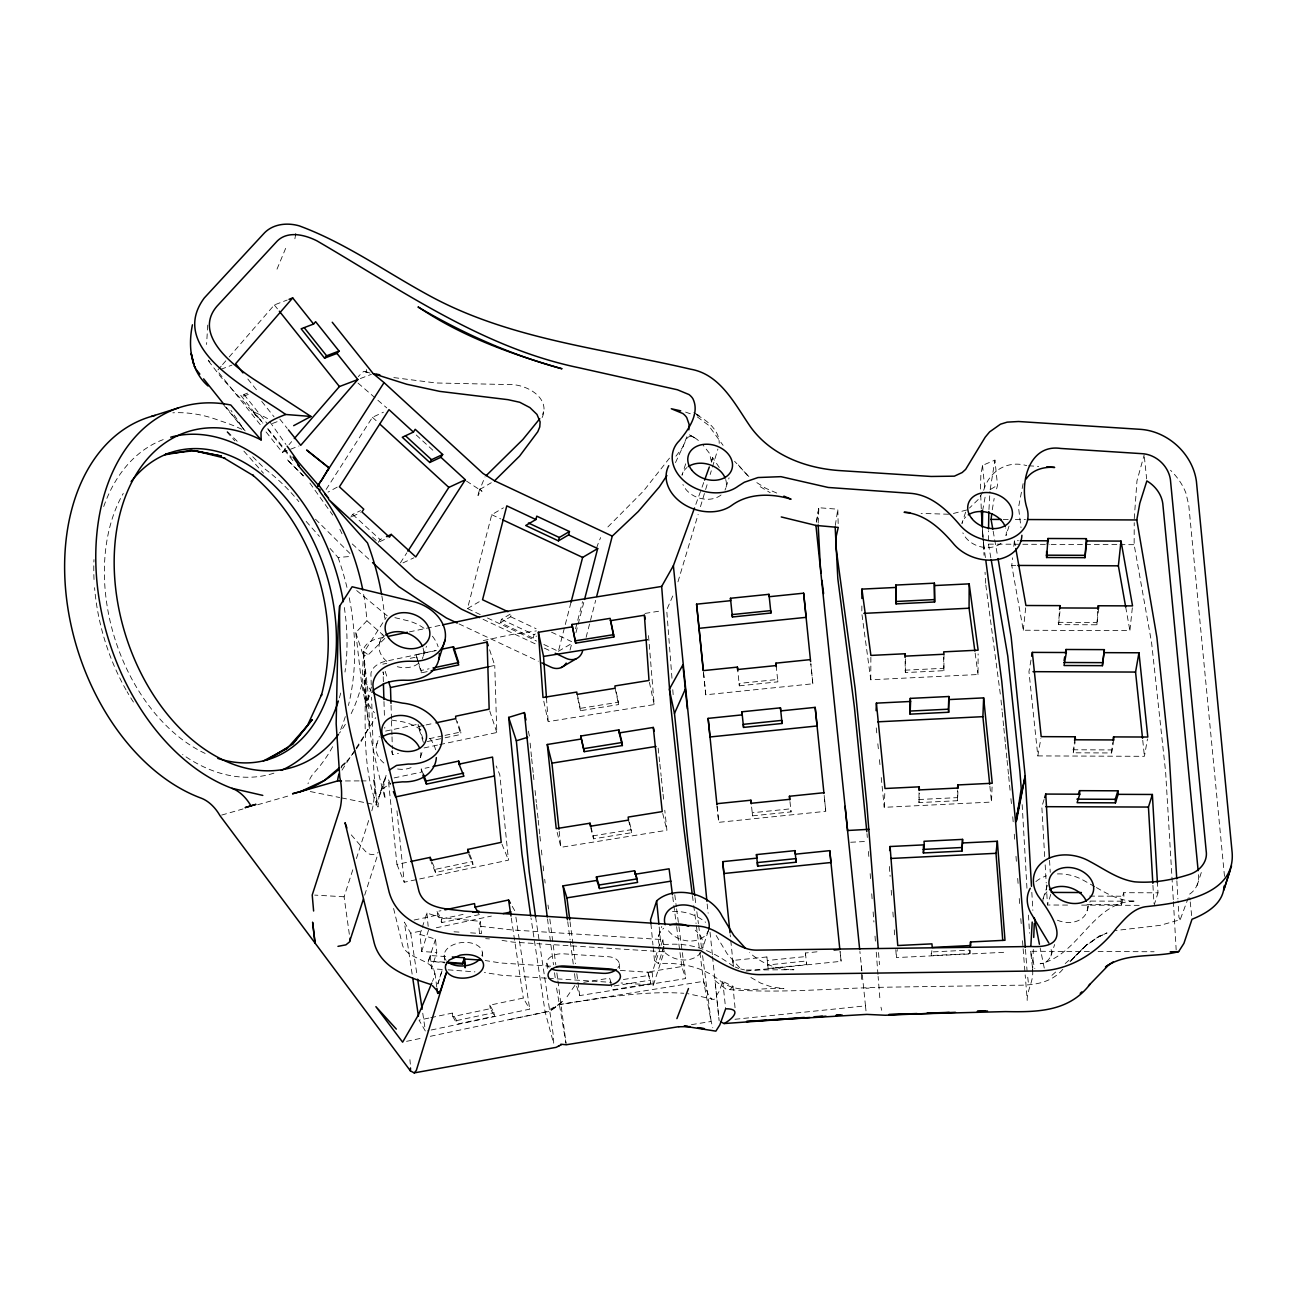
<?xml version="1.0" encoding="UTF-8"?>
<svg xmlns="http://www.w3.org/2000/svg" width="1297" height="1297" viewBox="0 0 1297 1297"><rect width="100%" height="100%" fill="white"/><g stroke="black" fill="none" stroke-linecap="round" stroke-linejoin="round"><path stroke-width="0.75" stroke-dasharray="5 3.75" d="M356.399 748.904A201.311 138.195 72.5 0 0 369.645 725.007L367.975 692.095L363.338 650.981A15.483 9.192 -17.9 0 1 378.108 638.513L383.961 637.265M861.857 605.975L861.824 613.465L870.773 679.774L978.035 674.521L978.116 653.915M870.773 679.774L870.871 657.303M943.989 654.239L943.908 670.679L905.338 672.576L905.063 657.401M905.338 672.576L905.387 657.968M943.908 670.679L943.632 657.336M1173.299 899.583L1165.614 771.845L1151.574 642.599L1134.145 544.691L1134.226 522.691M1198.525 874.664C1199.466 882.333 1195.964 890.034 1189.446 894.233L1190.046 900.005M990.859 557.84L988.427 544.14L988.525 530.797M818.196 523.064L818.861 507.727L837.813 509.218L838.251 527.425M980.516 489.05L980.856 474.945L982.542 465.38L994.929 460.111L997.523 485.224L996.08 490.882M719.284 467.504L712.62 457.565L711.55 462.251L709.491 453.334L703.169 445.228M1032.623 971.194L1033.304 949.404M371.509 686.924L367.229 700.218L366.986 706.638L363.792 652.391L386.198 617.502M992.075 787.02L991.492 802.065L884.23 807.318L884.911 790.392M957.916 791.64L957.559 800.703L918.989 802.6L919.038 790.473M918.989 802.6L919.346 793.537M957.559 800.703L957.543 790.392M363.792 652.391C362.106 672.705 359.707 696.084 374.411 712.702M1134.243 518.703L1136.966 480.895L1144.165 454.923M988.963 509.543L989.951 491.498M835.3 525.463L837.813 509.218M982.607 510.726L985.428 495.373M1132.33 607.807L1129.898 630.634L1023.284 630.229L1011.757 565.427L1012.568 557.807M1013.784 546.41L1014.4 540.703L1018.404 540.703M1023.284 630.229L1025.732 607.401M1098.689 608.098L1096.905 624.797L1058.547 624.651L1059.519 609.331M1058.547 624.651L1059.941 611.665M1096.905 624.797L1097.684 611.341M1003.667 952.322L896.405 957.575L897.297 949.55M970.269 950.409L969.897 953.652L931.327 955.549L931.862 950.669M990.178 489.618L994.929 460.111M371.801 810.803A23.233 5.334 -88.4 0 0 373.617 778.216L377.978 807.058L378.935 796.893L386.214 774.714L383.717 785.998L385.144 799.017C374.087 758.129 365.3 716.43 364.035 673.954L365.089 680.325A27.577 21.092 17.9 0 0 371.137 690.426M992.254 509.834L994.167 498.405M383.361 681.752L383.069 671.846L383.588 674.586L383.912 672.284M1096.435 887.57C1108.384 894.573 1121.451 901.642 1135.718 901.091C1092.593 900.929 1079.526 955.078 1040.145 963.768C1048.722 963.233 1054.266 954.073 1049.954 946.47M818.683 508.537L815.7 526.501M542.114 417.585C551.306 397.401 525.512 383.572 508.424 384.56L435.873 382.972L393.072 377.492M816.526 521.897L818.861 507.727M207.731 325.077L206.58 344.483M1030.985 660.092L1028.943 671.651L1037.811 755.908L1144.424 756.313L1147.472 738.966M1037.811 755.908L1040.859 738.577M1113.864 739.938L1111.578 752.957L1073.235 752.811L1074.548 740.49M1073.235 752.811L1075.197 741.657M1111.578 752.957L1112.567 742.484M393.607 908.467L402.086 943.389C405.053 962.212 444.028 958.094 432.436 981.375M295.765 233.865L294.873 238.843L295.797 233.784M711.55 462.251L712.62 457.565L711.615 461.635M478.253 494.805L479.517 489.634L477.993 495.519L479.55 493.006L477.993 495.519M480.214 614.567L467.487 608.585L491.741 514.698L503.447 507.824M500.496 622.722L501.372 619.334L511.521 613.384L510.661 616.756L500.496 622.722L533.18 638.092L536.569 636.097M533.18 638.092L534.056 634.703L537.444 632.725M543.832 644.479L558.375 651.305L571.004 602.408M570.048 650.089L572.058 642.339M575.56 628.769L582.564 601.63M575.949 632.693L584.039 601.403M586.114 637.33L595.663 600.349M677.958 581.834L698.143 514.423M700.461 506.673L705.065 491.368M705.633 489.504L707.335 483.894M710.172 474.524L711.291 470.779M712.426 467.033L717.906 449.054M437.948 983.904L442.326 969.751L437.786 983.807M1044.085 799.471L1041.831 806.669L1044.701 856.831M1067.577 905.079L1047.457 904.998L1050.829 894.217M1086.967 904.593L1121.289 904.722L1121.078 901.188L1123.737 892.693L1157.994 892.822L1157.427 882.787M1121.289 904.722L1123.932 896.227L1123.737 892.693M1154.071 905.403L1157.994 892.822M379.373 643.652L382.437 634.152M376.438 745.256L379.308 736.356M349.331 934.294L344.094 896.778L353.335 868.131M356.399 858.565L368.721 820.353M423.406 655.731L426.47 646.23M364.668 895.173L377.605 855.031M420.455 757.335L422.757 750.217M420.001 934.391L435.516 939.19L436.781 952.468L421.655 951.495L420.001 934.391L421.72 929.057M422.303 927.274L426.891 913.039L440.737 917.514L480.344 921.356L481.511 933.548L467.779 932.656M421.655 951.495L428.545 930.144M435.516 939.19L427.767 963.201L430.264 955.549L448.292 956.716M442.293 969.459L431.544 968.762L436.781 952.468M479.485 933.062L478.804 926.09L480.344 921.356M685.691 463.807L682.011 475.205A22.843 17.477 17.9 0 1 687.021 467.504M726.044 487.283L729.092 477.799M658.73 935.931L661.778 926.431M750.882 977.484L760.691 983.11L771.65 986.952L783.939 988.654C763.722 986.871 740.636 994.556 722.348 982.607C704.498 966.962 681.525 962.277 658.373 963.558A38.715 29.62 17.9 0 1 654.45 960.445L657.514 950.944M658.114 949.047L660.562 941.46L659.087 925.993M660.497 947.134L652.18 972.507L653.38 985.055L621.101 982.98M661.097 945.27L662.913 939.628L511.569 929.9L478.804 926.09M663.918 946.356L658.373 963.558L658.763 962.374M653.38 985.055L664.096 951.82L663.594 946.599M708.259 930.922L702.747 948.01A22.843 17.477 17.9 0 0 695.289 930.257M735.042 1007.737L732.967 986.271L722.737 981.424L719.203 991.265L714.096 999.484L687.702 993.632M965.617 512.137L961.952 523.518A22.843 17.477 17.9 0 1 965.746 516.903M1009.034 526.112L1005.969 535.612A22.843 17.477 17.9 0 0 1005.645 527.847M1023.106 483.619L1018.518 507.354L1021.015 527.701M1043.177 898.432L1047.457 885.138M1050.959 955.938L1054.623 944.54M1087.194 910.526L1090.258 901.026M1188.295 897.8L1180.189 919.703L1160.134 925.361L1115.371 930.549M1197.05 885.592L1201.962 870.482M384.431 780.064L378.935 796.893L382.891 788.625L390.948 783.177M712.475 458.003L711.583 460.613M702.034 487.234L704.611 480.085M542.551 414.505L543.589 411.652M695.824 504.387L701.385 489.034M732.967 986.271L730.114 989.579L726.32 989.368L714.987 980.613L719.154 1020.901M466.45 481.057L482.046 491.287L479.809 489.455L484.997 476.923M686.826 436.749L682.984 446.898L674.537 458.019M1027.175 1000.441C1026.802 989.968 1034.341 980.337 1032.461 969.378M367.229 700.218L371.801 691.804M277.007 269.144L285.729 248.165M672.77 595.988L666.69 609.947L672.089 679.758M675.494 462.591L686.583 438.775C690.182 433.003 697.802 439.586 700.607 442.699M574.863 985.428L565.087 999.565M982.704 492.033L978.765 498.988L969.459 508.051M983.677 490.298C989.157 471.168 1007.461 459.9 1026.721 465.655M326.131 489.455L372.45 417.294L383.474 412.187M350.839 517.13L352.622 514.358L360.582 510.661M378.302 542.357L380.086 539.568L384.869 537.363M400.351 562.93L406.82 552.862M342.003 770.126L355.054 749.812M356.14 748.126L375.725 717.646M669.495 458.133L643.604 490.898L606.607 528.236M221.22 366.143L217.248 370.731L261.054 425.659M222.549 364.603L227.867 358.491M229.196 356.951L274.332 304.941L287.204 300.029M247.532 393.121L243.982 394.466L241.923 396.833L249.024 394.126M266.063 431.933L282.341 452.345L287.658 446.233M288.988 444.693L291.63 441.628M369.645 725.007L361.733 684.281L355.783 632.628L366.889 620.744A175.76 120.653 72.5 0 0 363.16 591.886M1070.009 961.742L1075.294 956.148L1069.766 961.952M1070.852 960.964L1086.578 944.735L1074.046 957.267L1086.027 945.708L1099.418 935.964L1085.654 945.659L1099.256 936.483L1106.925 932.981L1099.24 936.466L1106.925 933.046M367.051 803.054L376.827 805.032C358.507 757.74 368.672 705.244 363.419 655.877L368.235 654.855L385.793 637.459L366.889 620.744M1051.916 975.344L1056.358 971.404M1065.226 963.558L1071.144 958.321M345.067 762.976L340.625 766.722L345.229 762.928A38.715 26.572 72.5 0 0 341.533 767.921M1062.859 969.216C1051.008 983.515 1032.493 985.444 1015.324 985.234L888.364 987.163C834.474 988.022 780.016 993.891 726.32 989.368M990.697 489.293L997.523 485.224M337.204 487.137L327.995 492.13M479.809 489.455L491.287 482.727M467.487 608.585L479.209 601.727M558.375 651.305L571.75 643.458M352.427 516.401L360.388 512.704M379.891 541.611L387.868 537.915M402.945 562.898L413.954 557.791M220.928 369.321L231.952 365.122M360.339 378.546L371.38 374.347M272.435 423.487L277.753 421.46M282.341 452.345L298.894 446.038M966.719 509.98L952.452 513.742M1180.189 919.703L1178.924 917.336L1178.016 900.896M221.641 815.083L243.025 808.939M257.649 804.756L291.16 795.142M409.366 631.898L440.623 625.267M427.167 671.619L421.249 672.884L415.997 654.693L435.727 650.51M436.359 650.51L385.566 661.275A15.483 9.614 -18.4 0 0 370.926 674.132L371.25 685.221M483.246 640.588L512.558 634.379L536.391 630.893M382.826 664.145L386.733 663.318M410.209 658.341L416.061 657.109M421.249 672.884L421.168 670.468L429.064 668.798M488.839 666.69L494.741 665.426L489.439 649.246M416.191 724.601L384.901 731.232L384.771 727.26M423.389 742.37L418.218 726.596L424.135 725.347M426.113 724.926L434.009 723.256M429.242 738.706L443.055 735.772M445.033 735.367L460.824 732.011L457.371 721.505M427.345 741.544L443.136 738.188M445.098 737.782L460.889 734.426L460.824 732.011M391.386 750.995L392.569 754.595L398.471 753.346M424.038 747.931L437.802 745.013M439.78 744.591L496.816 732.513L494.741 665.426M394.142 777.908L421.525 772.104L421.217 769.04L429.112 767.37M390.462 784.49L388.273 779.157L396.947 864.434L408.685 861.954M432.306 862.537L435.111 869.395L472.611 861.451L472.919 864.532L435.419 872.476L431.22 862.181M396.947 864.434L404.226 882.219L508.489 860.138L499.815 774.86L496.167 765.96M479.387 914.596L441.888 922.54L437.559 915.05L437.024 911.532L440.98 910.689M414.1 920.027L437.559 915.05M437.024 911.532L441.369 919.006L463.078 914.401M412.138 974.112L404.324 922.102L410.727 933.175L422.53 930.679M436.311 927.76L491.385 916.087M428.821 1018.064L419.044 1020.139L425.465 1031.228M430.782 1017.659L452.28 1013.103L456.625 1020.577L457.144 1024.111L494.643 1016.167L494.125 1012.633L489.796 1005.159L523.307 998.058L529.711 1009.147L427.426 1030.807M452.28 1013.103L452.815 1016.621L490.315 1008.677L494.643 1016.167M456.625 1020.577L494.125 1012.633M406.577 1041.345L422.417 1037.989M430.328 1036.303L545.129 1012L558.699 1004.64L703.606 981.326L707.903 993.68L711.94 999.647M509.51 1019.539L549.928 1011.303L558.699 1004.64C599.976 998.528 641.837 990.503 683.762 993.275M644.982 613.432L660.773 610.903M618.426 702.228L618.588 704.579L580.456 710.707L580.278 708.357L618.426 702.228L616.091 691.366M543.783 701.207L548.161 721.635L654.174 704.595L648.37 633.795M590.946 826.805L593.183 835.819L631.331 829.691L631.655 832.706L593.507 838.835L590.816 828.037M557.159 832.382L560.904 847.314L666.917 830.275L664.777 810.236M583.763 982.299L609.606 978.149L612.233 986.255M612.687 989.773L650.818 983.645L647.754 972.004L681.833 966.541L685.691 978.554L579.678 995.593L576.354 985.298M623.419 979.511L648.208 975.522M614.13 985.947L650.364 980.127L650.818 983.645M691.431 1024.646L711.145 1021.469L712.783 1027.775M739.339 685.821L777.86 681.849L777.616 679.466L739.112 683.422L739.339 685.821L737.782 670.744M703.477 672.64L705.779 694.787L812.846 683.778L810.82 663.642L812.846 683.778M752.552 815.845L791.057 811.89L790.748 808.809L752.228 812.765L752.552 815.845L751.287 803.8M716.965 805.583L718.733 822.33L825.784 811.322L824.179 795.434M768.132 968.519L767.759 964.968L806.28 961.012L806.637 964.563L768.132 968.519L766.916 956.959L732.773 960.461L733.405 966.395L730.195 934.78M766.916 956.959L767.273 960.51L805.794 956.554L805.421 953.003L818.812 951.625M745.937 971.096L841.104 961.32L840.083 951.447L841.104 961.32M734.977 1019.28L865.488 1005.872L859.895 951.463M330.087 548.436L338.063 557.451L350.952 556.429M850.686 842.256L867.661 841.364M866.072 988.282L869.071 988.119M905.014 670.192L943.584 668.295M918.681 799.536L957.251 797.639M948.545 514.244L921.097 513.385M345.407 780.94L359.123 780.907M361.085 780.907L368.915 780.891M1003.213 519.448L1009.277 519.481M1015.356 519.497L1025.473 519.546M988.427 544.14L1020.804 544.254M1022.83 544.27L1049.143 544.367M1051.17 544.367L1083.546 544.497M1085.573 544.497L1117.965 544.627M1119.976 544.627L1134.145 544.691M1011.757 565.427L1015.778 565.443M1058.141 622.317L1096.484 622.463M1072.911 749.779L1111.253 749.925M1089.626 896.097L1123.932 896.227M1090.809 901.075L1121.078 901.188M1081.666 905.128L1139.998 905.355M1032.461 967.432L1030.564 951.268L1090.177 951.495M1098.121 951.528L1154.087 951.739M344.094 896.778L314.668 895.092M1028.716 465.785L1038.686 466.417M454.047 931.781L459.932 932.154M485.662 938.655L489.439 938.898M664.096 951.82L512.737 942.092L500.999 940.212M620.355 970.432L652.18 972.507M550.658 966.2L500.853 963.006L485.175 960.526M444.612 962.131L430.685 961.239L445.195 962.909M448.113 969.832L474.945 971.875M546.426 978.165L502.036 975.312L484.413 972.491M548.453 978.295L611 982.332M746.423 970.026L793.959 969.718C777.454 970.188 761.696 963.412 749.439 952.614M391.629 720.078L396.671 720.889A38.715 29.62 17.9 0 1 423.568 731.816M209.887 361.782L208.233 360.193M310.307 791.559L339.668 797.509M341.614 797.898L365.089 802.665M394.855 617.648L408.117 620.809A38.715 29.62 17.9 0 1 425.74 629.58M367.537 372.271L363.744 371.364A15.483 3.761 -38.6 0 0 358.28 376.665M740.717 968.972L744.51 969.897M696.813 415.04C707.092 420.341 719.576 430.523 719.203 443.347M370.034 373.017L363.744 371.364L366.565 372.126L366.565 369.564M685.594 412.106L694.284 415.153M735.188 967.027L738.82 968.519M776.708 493.038L765.943 488.385L754.659 481.268M491.741 514.698L500.837 518.962M551.517 632.174L571.604 641.626M510.661 616.756L536.083 628.705M501.372 619.334L534.056 634.703M487.494 617.988L536.569 641.058M483.068 619.317L537.185 644.755M544.4 648.143L551.614 651.532M458.992 623.906L538.352 661.227M733.372 966.281C711.518 950.328 691.95 942.238 664.502 944.573A38.715 29.62 17.9 0 1 660.562 941.46M1094.668 886.581L1084.081 880.647A38.715 29.62 17.9 0 0 1055.466 874.048M693.765 437.284L688.172 434.138L695.046 438.046M697.3 416.888L708.308 425.059L723.094 445.341M760.188 486.683L770.207 492.714M696.635 414.229L699.407 415.915M693.879 412.543L700.672 416.694M363.338 651.224L368.235 654.855M358.004 383.069L386.733 407.89M748.872 476.534L734.588 461.31M356.691 590.557L387.268 615.848M416.256 434.998L433.976 451.259M372.45 417.294L378.335 422.692M352.622 514.358L380.086 539.568M372.531 537.039L376.86 541.027M352.249 543.946L369.661 559.931M227.429 431.593L237.27 441.369M252.72 456.739L265.35 469.319A176.878 136.542 69.1 0 1 298.861 501.663M315.495 519.205L349.914 553.43M303.449 475.837L286.718 459.138L303.255 475.934M208.46 360.89L221.122 377.33L261.767 421.671M739.598 967.708L727.179 953.798L715.863 934.975M267.539 418.558A201.311 138.195 72.5 0 0 253.061 411.733L261.848 421.622M226.943 431.966L234.757 440.818M243.901 451.129L263.469 473.227M306.157 521.41L319.451 536.423M738.317 464.926L748.434 476.664M267.766 428.529L291.468 457.387M223.911 405.231L243.901 429.404L230.915 410.274M351.276 834.879L365.576 851.513A7.75 5.918 17.9 0 0 378.092 852.453M274.332 304.941L278.077 309.643M247.84 379.016L256.401 389.732M279.812 419.093L287.204 428.35M261.735 401.373L274.056 416.823M243.982 394.466L267.393 423.827M240.723 395.293L262.886 423.114M267.96 429.437L293.997 462.089M226.278 407.258L245.149 430.928M253.061 411.733L256.741 416.434M309.902 483.116L332.697 515.071M269.841 421.801L285.972 444.514M512.234 906.344L514.99 911.094M452.815 1016.621L457.144 1024.111M339.863 529.273L342.44 534.688M501.939 844.12L508.489 860.138M469.806 854.593L472.611 861.451M468.72 854.237L472.919 864.532M421.217 769.04L423.308 774.196M489.747 710.934L496.816 732.513M455.717 718.651L460.889 734.426M415.997 654.693L417.148 658.195M417.715 659.946L421.168 670.468M418.72 725.931L423.308 739.955M385.177 671.343L387.544 678.526M355.783 632.628L363.419 655.877M647.754 972.004L650.364 980.127M611.633 986.531L609.606 978.149M662.718 813.462L666.917 830.275M629.531 822.476L631.331 829.691M628.494 820.109L631.655 832.706M1030.564 951.268L1034.844 968.567M880.971 1007.185L881.717 1010.298M1044.263 968.048L1040.178 948.075M649.408 682.303L654.174 704.595M615.102 688.285L618.588 704.579M577.181 693.879L580.278 708.357M577.732 698.029L580.456 710.707M528.365 731.168L529.549 736.728M566.238 1044.766L556.348 986.693M1125.699 607.061L1129.898 630.634M1014.4 540.703L1015.454 546.588M993.162 531.154L997.685 556.608M1028.31 982.218L1027.386 974.177M535.612 916.995L552.392 1028.764A31.031 4.329 78 0 1 553.657 1043.469L545.129 1012L531.008 917.984M515.898 917.092L519.205 939.109M519.497 941.103L529.711 1009.147M511.277 918.017L523.307 998.058M489.796 1005.159L490.315 1008.677M441.369 919.006L441.888 922.54M410.727 933.175L417.05 975.198M422.757 1013.216L425.157 1029.218M985.396 557.564L983.58 543.573M975.133 653.072L978.035 674.521M695.014 897.702L695.792 903.685M696.829 911.678L698.402 923.659M698.661 925.653L701.515 947.604M702.569 955.597L711.145 1021.469L703.606 981.326L699.456 949.436M692.436 895.611L693.473 903.587M693.733 905.565L696.067 923.513M696.327 925.507L699.196 947.442M674.78 894.784L676.337 906.749M676.596 908.743L678.671 924.696M678.931 926.69L682.06 950.62M682.319 952.614L685.691 978.554M672.721 896.73L676.369 924.648M676.629 926.642L679.741 950.571M680.001 952.565L681.833 966.541M570.048 921.81L572.917 943.746M573.177 945.74L575.511 963.687M576.808 973.658L579.678 995.593M567.746 921.745L570.08 939.709M570.34 941.703L573.469 965.633M574.506 973.609L575.544 981.586M548.015 905.03L548.534 909.019M549.831 919.006L555.813 964.919M556.867 972.896L557.645 978.895M557.905 980.889L565.978 1042.772M547.512 918.908L553.495 964.757M554.532 972.734L555.311 978.716M434.998 973.22L436.927 988.363M985.817 585.06L1000.392 694.673M543.103 865.877L543.783 871.616M544.691 879.253L545.145 883.062M722.737 981.424L725.672 1008.807M805.421 953.003L806.637 964.563M658.163 748.126L659.654 762.15M659.881 764.144L661.162 776.173M661.373 778.184L662.864 792.208M663.075 794.202L663.934 802.227M593.183 835.819L593.507 838.835M559.185 831.296L560.904 847.314M531.478 756.8L530.1 742.776M531.689 758.777L533.164 772.672M533.375 774.649L534.218 782.577M535.061 790.522L536.326 802.421M536.536 804.399L538.028 818.277M538.239 820.271L539.714 834.149M539.925 836.127L540.557 842.077M541.4 850.021L542.243 857.949M1142.738 740.263L1144.424 756.313M824.227 796.439L825.784 811.322M776.157 665.556L777.86 681.849M789.986 801.643L791.057 811.89M1144.376 456.933L1146.645 478.917M1190.241 901.918L1192.024 919.233M1026.9 995.723L1025.165 974.89M865.488 1005.872L866.039 1011.271M703.541 672.64L705.779 694.787M717.111 806.442L718.733 822.33M707.157 904.009L708.146 913.234M710.043 932.235L712.426 955.111M712.507 956.424L718.943 1018.907M435.111 869.395L435.419 872.476M396.963 810.836L404.226 882.219M376.827 805.032L373.812 770.953L371.607 697.186M1001.008 700.056L1002.014 710.108M1002.224 712.118L1003.635 726.207M1003.846 728.217L1005.256 742.306M1005.451 744.316L1006.877 758.405M1007.072 760.415L1008.499 774.504M1008.693 776.514L1010.104 790.603M1010.914 798.644L1011.725 806.702M989.887 786.177L991.492 802.065M876.253 727.893L877.048 735.837M877.842 743.781L878.653 751.725M879.447 759.653L880.241 767.597M881.247 777.535L884.23 807.318M546.88 963.444L547.415 968.875M1224.498 876.334L1188.765 505.149L1185.912 493.071A70.476 53.907 17.9 0 0 1170.51 470.244M982.542 465.38L984.861 489.374M662.913 939.628L663.416 944.848M650.916 923.723L652.958 944.978M653.153 946.907L654.45 960.445M482.371 952.582L482.743 956.473M426.891 913.039L428.172 926.334M430.264 955.549L431.544 968.762M409.917 1059.665L410.338 1064.172M444.174 955.111L444.676 960.542M983.515 543.751L983.985 549.085L983.158 539.163M619.253 963.703L619.755 969.329M1012.73 816.753L1013.249 822.557M866.98 833.614L867.32 837.489M982.38 528.284L983.256 540.881L982.478 530.83L982.98 537.185M879.804 997.733L878.118 976.43M1025.457 949.404L1027.046 970.642M1014.27 834.182L1014.903 842.223M1015.989 856.296L1016.443 862.327M1017.691 878.409L1018.161 884.441M1019.247 898.513L1019.718 904.544M1020.804 918.6L1021.42 926.642M1022.522 940.714L1022.976 946.745M1023.138 948.756L1025.003 972.88M982.656 533.213L982.915 536.699M969.897 953.652L969.621 950.101L931.051 951.982L931.327 955.549M889.369 866.493L890.131 876.383M891.201 890.245L891.655 896.195M892.887 912.034L893.341 917.968M894.265 929.852L894.881 937.78M895.789 949.663L896.405 957.575M878.539 952.549L879.479 964.66M868.439 851.448L868.909 857.495M870.157 873.627L870.627 879.674M871.73 893.779L872.184 899.826M873.124 911.921L873.902 922.005M875.005 936.11L875.459 942.157M876.253 952.241L877.956 974.42M983.385 542.859L983.969 550.56L983.402 542.827M672.786 689.664L673.354 697.591M546.475 697.916L548.161 721.635M983.337 543.816L984.05 555.294M985.704 583.293L985.039 572.22M1176.865 880.841L1177.903 898.886M1173.412 901.593L1176.168 949.809M1152.936 885.332L1153.957 903.393M1049.549 860.3L1050.246 872.346M1045.171 864.856L1046.209 882.933M1046.322 884.927L1047.457 904.998M1031.828 892.32L1032.866 910.381M1022.166 804.626L1026.997 888.996M1028.489 915.115L1029.526 933.192M981.278 508.878L980.629 492.568M418.137 724.18L418.218 726.596M391.046 705.276L391.467 719.089M391.532 721.051L391.953 734.864M392.018 736.842L392.375 748.677M392.44 750.655L392.569 754.595M383.977 701.531L384.463 717.371M861.321 965.568L861.565 981.732M381.853 595.89A201.311 138.195 72.5 0 1 384.901 619.739M355.248 750.574A201.311 138.195 72.5 0 1 340.933 767.321M361.733 684.281A175.76 120.653 72.5 0 1 350.158 715.685M345.342 724.342A175.76 120.653 72.5 0 1 339.701 732.789M429.972 738.447A38.715 29.62 17.9 0 1 435.597 749.812M411.1 767.597A22.843 17.477 17.9 0 1 396.266 768.764M383.88 763.009A22.843 17.477 17.9 0 1 378.238 741.057M420.763 752.73A22.843 17.477 17.9 0 1 419.401 760.204M549.101 967.384A13.554 8.285 -5.5 0 1 549.15 958.143A13.554 8.285 -5.5 0 1 563.044 953.798L608.439 956.732A13.554 8.285 -5.5 0 1 617.858 968M446.119 960.38A19.163 11.722 -5.5 0 1 462.299 942.497A19.163 11.722 -5.5 0 1 481.187 957.186M432.387 636.162A38.715 29.62 17.9 0 1 438.143 646.765M418.396 663.432A22.843 17.477 17.9 0 1 397.287 666.69M386.83 661.389A22.843 17.477 17.9 0 1 384.382 635.952M423.065 647.981A22.843 17.477 17.9 0 1 422.352 658.6M1087.502 905.906A22.843 17.477 17.9 0 1 1055.531 919.346M1042.869 903.036A22.843 17.477 17.9 0 1 1046.971 891.817M1035.865 881.603A38.715 29.62 17.9 0 1 1046.355 875.864M1000.976 543.297A22.843 17.477 17.9 0 1 962.844 532.84M721.035 494.984A22.843 17.477 17.9 0 1 682.919 484.511M725.704 479.533A22.843 17.477 17.9 0 1 724.991 490.153M672.495 911.434A38.715 29.62 17.9 0 1 705.633 922.297M700.931 952.209A22.843 17.477 17.9 0 1 662.264 949.712M659.622 945.237A22.843 17.477 17.9 0 1 663.724 928.23M708.875 929.025A22.843 17.477 17.9 0 1 689.55 941.022A22.843 17.477 17.9 0 1 666.463 927.777M596.588 548.047A38.797 13.959 -64.8 0 1 600.657 537.574M241.842 429.307A204.407 157.796 69.1 0 0 220.02 420.795A201.311 138.195 72.5 0 0 172.858 412.819M383.393 672.624A185.503 25.924 78 0 1 383.588 674.586M273.894 773.158A175.76 120.653 72.5 0 1 182.601 754.546M133.413 702.05A175.76 120.653 72.5 0 1 127.074 691.69M126.068 689.939A175.76 120.653 72.5 0 1 94.568 587.687M94.032 579.532A175.76 120.653 72.5 0 1 93.968 559.607M103.728 506.56A175.76 120.653 72.5 0 1 163.211 439.602M344.321 607.531A175.76 120.653 72.5 0 1 344.986 672.041M340.722 693.036A175.76 120.653 72.5 0 1 339.003 699.034M338.063 557.451A201.311 138.195 72.5 0 1 347.126 588.092M349.233 597.787A201.311 138.195 72.5 0 1 348.407 705.503M345.31 716.609A201.311 138.195 72.5 0 1 339.214 733.145M332.648 746.699A201.311 138.195 72.5 0 1 314.085 772.736A38.715 26.572 72.5 0 0 308.005 783.777M205.153 753.427A161.055 110.553 72.5 0 1 123.264 493.444M562.46 1001.365L549.928 1011.303L562.46 1001.365"/><path stroke-width="1.5" d="M861.889 598.484L861.921 589.114L896.13 587.444L896.049 603.883L934.634 601.986L934.375 583.164L895.805 585.06L896.049 603.883M905.063 657.401L905.079 653.753L870.887 655.423L861.921 589.114M934.634 601.986L934.375 583.164M974.874 651.11L969.07 608.212L969.183 583.861L934.699 585.547M988.541 528.884L988.849 511.537M339.619 606.218C339.328 650.446 341.5 695.062 351.763 738.236L389.149 892.158C398.341 924.939 436.684 933.986 466.401 935.494L700.72 950.555C719.219 962.439 739.014 975.36 761.955 974.598L1036.19 970.983C1068.631 971.453 1097.538 953.003 1116.717 927.825C1124.612 919.119 1132.913 908.727 1145.267 906.749C1177.06 903.296 1235.49 896.47 1232.15 852.599L1196.418 481.414C1192.705 453.934 1167.819 431.09 1140.193 429.323L1018.534 421.509L1007.169 422.141L1000.506 424.184L989.595 431.901L985.185 437.219L965.649 469.384L962.179 472.53L954.365 476.161L931.133 476.469L840.618 470.649C806.507 468.557 771.148 455.539 750.558 426.94C734.961 404.486 720.532 374.314 690.588 369.191C602.392 348.471 508.635 339.376 428.059 294.938C385.371 271.673 344.937 242.636 299.137 225.824C286.815 222.338 272.192 223.927 263.372 234.06L204.245 298.018C165.903 349.947 253.661 391.337 285.648 414.473L310.94 416.45L253.11 378.805C231.936 364.473 192.977 334.269 216.923 306.27L276.05 242.312C286.556 230.169 304.455 234.562 316.873 240.82C400.546 289.523 481.852 347.483 578.413 367.635L677.423 389.765L688.95 394.531A15.126 11.576 17.9 0 1 692.857 398.649C700.169 413.273 688.448 429.599 679.45 440.623A38.715 29.62 17.9 0 0 686.226 482.695A38.715 29.62 17.9 0 0 738.301 486.067L744.348 482.241L757.983 477.539L780.94 476.664L828.183 487.461L910.218 493.298C930.581 494.66 946.567 509.478 959.148 524.199A38.715 29.62 17.9 0 0 1005.499 540.136A38.715 29.62 17.9 0 0 1027.127 508.716C1019.053 484.462 1028.343 443.59 1060.768 448.454L1142.544 453.707C1156.292 454.647 1168.532 466.126 1170.429 479.744L1206.178 850.929C1207.961 861.743 1199.693 871 1189.916 874.275C1172.18 880.031 1153.471 883.322 1134.778 881.847C1118.306 879.479 1104.558 869.249 1090.193 861.662A38.715 29.62 17.9 0 0 1044.636 860.641A38.715 29.62 17.9 0 0 1038.151 896.016C1055.045 918.957 1073.365 948.691 1030.953 946.518L756.735 950.134C734.637 950.279 720.402 927.501 698.645 926.171L464.05 911.094C448.73 908.824 424.541 909.537 418.931 891.185L381.545 737.263L373.098 687.653C371.623 676.758 380.491 668.15 390.024 664.745A51.183 39.153 17.9 0 1 411.814 661.259A38.715 29.62 17.9 0 0 445.438 636.454A38.715 29.62 17.9 0 0 414.246 601.824L352.119 586.763L339.619 606.218L338.16 626.597L336.166 723.726L339.782 777.26A23.265 6.355 88.1 0 1 339.668 809.912L312.22 894.995L313.615 911.013M835.171 527.198L837.83 578.754L854.399 707.238L866.818 831.685M559.153 1045.836L556.089 1047.36L414.197 1072.895L410.403 1070.884L410.5 1067.95M1033.741 937.439L1034.26 923.448M876.091 710.659L876.399 703.136L910.591 701.466L910.283 698.386L948.869 696.505L948.674 712.264L910.089 714.144L909.781 711.08L948.366 709.183L948.869 696.505M909.862 709.264L910.283 698.386M910.089 714.144L910.591 701.466M919.038 790.473L919.184 786.841L884.976 788.511L876.399 703.136M957.608 788.576L957.753 784.944L992.237 783.258L983.645 697.883L949.177 699.569M989.692 784.182L982.899 716.674L983.645 697.883M688.837 429.826L689.064 424.249L686.745 417.634A15.126 11.576 17.9 0 0 682.822 413.516L671.295 408.75L680.747 410.857M1223.995 886.11C1223.59 903.49 1206.291 913.591 1192.024 919.233L1183.918 943.373L1178.633 951.641C1154.687 958.078 1126.461 951.917 1105.449 966.962L1113.118 961.969M1030.888 945.432L1032.201 922.07M982.607 510.726L982.364 527.393M1047.376 544.059L1047.976 538.498L1086.335 538.644L1086.74 540.962L1084.957 557.661L1046.614 557.515L1046.598 551.468M1046.614 557.515L1047.976 538.498M1059.519 609.331L1059.925 605.634L1025.927 605.504L1015.794 548.55M1084.957 557.661L1086.335 538.644M1097.878 609.477L1098.267 605.764L1132.54 605.894L1121.013 541.092L1086.74 540.962M1125.699 607.061L1118.371 565.832L1121.013 541.092M1176.752 878.831L1169.002 752.568L1156.892 637.411L1136.788 519.951L1139.804 503.268L1146.856 480.928C1154.995 485.71 1161.447 494.011 1162.777 503.479L1198.136 870.644M889.645 850.54L890.082 846.519L924.291 844.85L924.015 841.283L962.585 839.386L961.969 851.075L923.383 852.972L923.464 846.163M923.383 852.972L924.291 844.85M961.969 851.075L962.585 839.386M969.994 946.842L970.529 941.962L1004.997 940.276L997.344 841.267L962.86 842.953M1002.743 940.438L995.999 853.313L997.344 841.267M192.442 324.801C187.984 346.429 190.481 370.618 208.039 385.987M992.805 529.192L991.07 519.416L991.783 513.661M1016.394 820.288L1021.242 788.544L1019.88 771.293L1007.769 656.12L991.2 559.801M1016.508 820.661L1025.165 775.963L1011.157 636.859L998.042 558.569M1031.666 656.233L1032.347 652.391L1066.345 652.521L1066.021 649.489L1104.363 649.635L1102.401 665.669L1064.043 665.523L1066.345 652.521M1064.059 660.627L1064.707 656.914M1065.372 653.202L1066.021 649.489M1074.548 740.49L1075.197 736.777L1041.199 736.647L1032.347 652.391M1102.401 665.669L1104.363 649.635M1112.891 740.636L1113.556 736.907L1147.813 737.036L1138.961 652.78L1104.687 652.65M1142.527 738.252L1135.556 672.057L1138.961 652.78M1015.989 820.255L1019.069 805.21M1025.295 947.377L1015.616 822.136L1025.165 775.963L1031.488 886.305M535.888 519.546L536.763 516.157L569.448 531.527L568.589 534.899L558.423 540.865L525.723 525.496L535.888 519.546L506.803 505.862L482.549 599.749L507.905 611.681M558.423 540.865L559.299 537.493L569.448 531.527M571.004 602.408L582.629 557.418L597.674 548.582L568.589 534.899M584.542 599.441L597.674 548.582M596.669 596.458L612.265 536.115L638.254 511.521L659.346 486.926L666.885 475.577M878.231 948.496L866.882 805.145L855.145 688.431L835.803 546.118L836.046 537.055L838.251 527.425L815.943 525.431L847.622 830.761M1044.636 797.671L1045.755 794.072L1079.753 794.202L1079.558 790.667L1117.901 790.813L1118.111 794.348L1115.452 802.843L1077.11 802.697L1079.753 794.202M1078.488 794.072L1079.558 790.667M1115.452 802.843L1115.258 799.309L1117.901 790.813M1152.822 883.322L1148.445 807.058L1152.368 794.477L1118.111 794.348M1231.534 865.877L1223.784 890.034L1229.751 871.471M438.84 659.281L444.968 640.296M337.966 946.356L345.91 944.848L349.493 941.946L363.436 898.999M448.73 963.185L462.607 964.093L464.326 957.737L452.296 956.975M745.532 948.334L733.794 935.461L721.991 915.974A38.715 29.62 17.9 0 0 691.836 893.649A38.715 29.62 17.9 0 0 656.655 900.88L650.543 919.865L650.916 923.723M462.607 964.093L464.31 959.002L481.333 960.088M688.48 988.525L676.904 1018.615M709.313 466.969L704.611 480.085M694.511 507.986L673.386 565.687L661.665 586.439L671.084 708.875L683.341 823.919L692.176 893.617M431.755 983.158L418.445 1014.87L402.621 1042.172L375.887 1006.65L396.347 1029.105M674.472 713.431L685.367 689.064L682.854 664.907L669.317 689.291L674.472 713.431L688.01 842.58L694.754 895.708M317.716 486.57L319.257 485.759L328.66 498.47L324.98 494.335M328.822 468.136L321.024 481.09L329.162 468.006L306.805 450.172L329.162 468.006M317.749 486.018L321.056 480.717L317.619 486.083M327.33 470.957L384.058 382.615L373.212 373.649L332.243 322.256M413.419 432.079L415.202 429.307L442.682 454.517L440.899 457.29L429.745 462.478L402.281 437.251L413.419 432.079L388.97 409.641L339.409 486.829L363.76 509.186L361.976 511.958L389.457 537.185L391.24 534.396L415.786 556.932L465.347 479.744L440.899 457.29M429.745 462.478L431.528 459.689L442.682 454.517M407.89 551.176L448.843 487.413L465.347 479.744M292.441 744.348L312.172 719.705L292.441 744.348L267.425 759.653L287.431 748.158L308.151 724.91L307.308 725.882L321.656 694.495L321.38 695.5C342.295 616.934 314.344 527.814 252.591 475.01L253.401 475.659L223.7 457.857L224.948 458.181L194.615 450.659L165.594 453.869M539.779 418.72L522.837 439.521L486.148 475.642M1026.203 478.901C1032.363 469.644 1044.085 466.531 1054.656 467.439L1046.679 466.936M313.566 324.055L301.147 328.79L324.574 358.15L336.977 353.416L339.036 351.049L315.625 321.688L313.566 324.055L292.717 297.921L235.632 363.711L242.961 372.904M324.574 358.15L326.617 355.783L339.036 351.049M294.289 438.581L339.425 386.555L357.826 379.551L336.977 353.416M357.826 379.551L300.742 445.325L288.437 429.907M917.011 1013.541L888.85 1014.594L1005.515 1011.595C1036.741 1012.13 1068.939 1012.098 1090.177 984.034M1088.54 985.736L1108.951 964.692M384.058 382.615L482.954 473.405L494.579 480.798L519.611 456.074L537.801 431.723L539.763 426.924L540.119 421.865L536.974 414.424L529.906 407.598L519.773 402.281L508.002 399.671L439.748 391.386L406.772 384.269L373.212 373.649M389.197 770.159L396.558 765.425L408.279 764.046A38.715 29.62 17.9 0 0 442.018 735.934A38.715 29.62 17.9 0 0 402.41 703.104L387.576 700.121L375.773 694.317A27.577 21.092 17.9 0 1 372.579 691.804M1080.223 993.356L1081.828 991.881M339.133 767.97L324.315 780.486L300.596 791.559L292.603 793.634M373.033 690.296L383.896 683.73A51.183 39.153 17.9 0 1 405.702 680.244A38.715 29.62 17.9 0 0 439.326 653.477M561.244 667.55L576.306 658.714M293.673 425.675L310.94 416.45M263.388 760.95L287.431 748.158M414.197 1072.895L416.337 1070.398L446.298 972.831L440.623 990.243L437.932 993.502M720.775 1021.793L724.05 1023.56C732.302 1019.264 742.857 1008.531 725.672 1008.807L719.819 1024.938L715.863 1031.147L684.054 1026.17L687.523 1026.267M386.457 536.618L391.24 534.396M285.648 414.473C276.212 418.266 265.107 422.092 260.989 432.306L261.135 439.926A175.76 120.653 72.5 0 0 122.291 623.695A175.76 120.653 72.5 0 0 338.501 734.394M558.569 1045.917L561.455 1044.782M289.036 299.331L292.717 297.921M317.927 486.229L319.257 485.759M151.36 416.434L178.289 407.955M250.905 805.81L245.117 807.642L255.947 804.367L250.905 805.81A38.715 26.572 72.5 0 0 231.968 788.317A201.311 138.195 72.5 0 1 95.767 557.84A201.311 138.195 72.5 0 1 230.785 405.004L261.135 439.926M530.716 915.974L521.929 853.945L508.667 717.403L524.393 712.588L525.982 720.013M535.612 916.995L529.208 871.73L516.336 740.765L527.668 737.312M292.652 793.829L337.56 780.956L341.484 780.94M387.868 636.438L407.404 632.304M442.569 624.862L505.084 611.617L661.665 586.439M441.661 649.262L453.496 646.749L458.668 662.524L433.02 667.955M431.107 670.792L458.749 664.939L453.577 649.165L487.088 642.064L488.256 645.663M390.981 703.298L390.494 687.523L488.839 666.69M435.987 722.834L455.717 718.651L455.652 716.236L489.164 709.151L487.088 642.064M433.052 766.527L458.716 761.096L460.111 764.533M458.716 761.096L459.025 764.16L492.536 757.075L501.209 842.353L467.698 849.438L468.022 852.518L430.507 860.462L430.199 857.382L410.646 861.532M392.764 782.788L402.54 781.848A38.715 29.62 17.9 0 0 436.343 757.61M423.308 774.196L426.113 781.053L463.629 773.109M422.919 775.541L426.437 784.118L463.937 776.173L459.025 764.16M493.914 776.109L395.553 796.942L393.364 791.608M444.92 909.862L474.54 903.587L475.059 907.106L478.528 913.088M475.059 907.106L508.57 900.005L510.402 903.182M472.935 912.326L478.869 911.061M503.187 913.591L511.05 911.921M164.524 454.874L191.21 450.27L221.398 456.058L194.615 450.659M572.009 624.489L610.141 618.361L613.805 637.005L575.657 643.134L572.009 624.489L575.657 643.134M610.32 620.696L644.382 615.232L649.019 680.455L614.94 685.935L615.102 688.285L576.97 694.414L576.792 692.063L542.989 697.494L538.368 632.271L572.172 626.84M575.495 640.783L613.627 634.655L610.53 620.161M546.475 697.916L543.54 656.412L647.56 639.697M580.748 736.031L618.88 729.887L622.041 742.5L622.365 745.532L584.217 751.66L580.748 736.031L584.217 751.66M590.946 826.805L590.038 823.206L556.235 828.637L547.269 744.494L581.072 739.047M618.88 729.887L619.204 732.918L653.283 727.439L654.223 731.184M583.893 748.628L622.041 742.5M547.269 744.494L551.938 763.155L655.958 746.44M596.409 876.902L634.541 870.773L637.167 878.88L599.019 885.008L596.409 876.902L596.863 880.42L599.49 888.526L637.621 882.398L634.541 870.773M567.486 919.751L563.06 885.851L596.863 880.42M635.011 874.291L669.09 868.812L672.462 894.735M563.06 885.851L566.935 897.864L670.954 881.149M678.882 1026.657L566.238 1044.766L560.839 1044.215M730.47 598.274L768.975 594.318L770.921 613.011L732.4 616.983L730.47 598.274L730.714 600.673L696.57 604.175L703.266 670.63L737.409 667.112L737.782 670.744M703.347 670.614L699.083 628.332L806.15 617.34L803.637 593.183L769.218 596.717L768.975 594.318M737.409 667.112L737.653 669.511L776.157 665.556L775.93 663.156L810.333 659.622M741.933 711.794L780.454 707.838L782.075 723.467L743.554 727.422L741.933 711.794L742.241 714.858L708.113 718.376L716.917 804.464M708.113 718.376L710.059 736.972L817.126 725.963L815.165 707.368L780.762 710.902L780.454 707.838M716.771 803.718L750.914 800.217L751.287 803.8M750.914 800.217L751.222 803.281L789.743 799.325L789.435 796.261L823.838 792.726M756.459 854.593L794.964 850.637L796.18 862.197L757.675 866.153L756.459 854.593L756.816 858.144L722.688 861.646L730 932.802M722.688 861.646L723.937 873.513L831.004 862.505L829.74 850.654L795.337 854.188L794.964 850.637M834.101 950.053L839.84 949.469L829.74 850.654M809.993 1017.448L724.05 1023.56M814.013 1017.14L826.059 1016.199M836.111 1015.421L842.126 1014.951M1178.633 951.641L1170.234 951.787M766.495 1020.091L746.537 1021.501L866.85 1014.384L885.3 1015.259L955.451 1012.325M770.483 1019.815L784.442 1018.826M788.43 1018.55L804.383 1017.432M814.37 1016.735L822.347 1016.167M836.306 1015.178L840.294 1014.903M847.541 830.502L869.006 829.318M895.724 601.5L934.31 599.603M863.851 613.368L969.07 608.212M877.68 721.829L982.899 716.674M923.107 849.405L961.693 847.525M890.78 858.468L995.999 853.313M977.5 1011.401L987.52 1010.995M927.079 1013.168L949.209 1012.341M977.387 1011.287L985.428 1010.995M678.898 1026.77L690.247 1026.576M991.07 519.416L1001.187 519.448M1027.5 519.546L1136.788 519.951M1020.399 540.719L1048.398 540.817M1046.193 555.181L1084.551 555.327M1017.788 565.443L1118.371 565.832M1063.735 662.491L1102.077 662.637M1032.979 671.668L1135.556 672.057M1076.899 799.163L1115.258 799.309M1045.868 806.685L1148.445 807.058M1081.39 892.531L1051.381 892.417L1051.154 888.396M909.764 512.655L904.106 512.283C924.453 513.644 940.438 528.463 953.036 543.184A38.715 29.62 17.9 0 0 994.945 559.866A38.715 29.62 17.9 0 0 1021.89 535.288M616.367 970.172L556.64 966.589M446.606 962.261L462.526 963.282M558.861 982.607L609.46 985.234A13.554 8.366 -5.1 0 0 614.292 983.742A13.554 8.285 -5.5 0 0 620.209 974.874A13.554 8.285 -5.5 0 0 609.622 968.924L564.211 966.006A13.554 8.252 -5.4 0 0 548.291 973.463A13.554 8.252 -5.4 0 0 558.861 982.575M697.559 1027.921L704.449 1028.699L699.067 1028.067M376.033 374.039L379.826 374.801M231.968 788.317L262.788 795.401M781.264 516.952L815.943 525.431M783.874 496.119L791.057 499.215C771.877 493.33 749.099 492.925 732.189 505.052A38.715 29.62 17.9 0 1 684.022 504.387A38.715 29.62 17.9 0 1 668.733 465.704M494.579 480.798L612.265 536.115M528.414 522.983L559.299 537.493M502.652 519.821L582.629 557.418M479.468 617.615L461.424 609.152L415.218 578.916L328.692 499.491L367.489 542.924A201.311 138.195 72.5 0 1 381.513 593.896M555.213 653.234L566.043 658.325A15.483 12.792 59.6 0 0 582.596 650.964M457.192 623.063L446.379 617.972L398.698 586.584L372.563 562.59M541.968 662.913L550.982 667.161A15.483 12.792 59.6 0 0 566.205 663.075M430.426 984.374C407.582 976.819 379.437 967.87 373.698 940.844L345.034 822.687L346.883 827.972M195.62 368.283L194.258 366.159M297.743 464.926L306.481 475.286A175.76 120.653 72.5 0 1 316.971 487.737L320.262 490.12M432.485 985.671L437.219 990.876M405.507 435.808L431.528 459.689M379.794 424.038L448.843 487.413M319.111 486.035L298.634 462.348L287.123 446.136M196.009 369.321L199.851 374.12M304.438 327.963L326.617 355.783M279.341 311.215L339.425 386.555M203.629 378.854L223.765 404.097M410.403 1070.884L219.923 815.57A38.715 26.572 72.5 0 0 200.97 798.077A201.311 138.195 72.5 0 1 66.536 598.403A201.311 138.195 72.5 0 1 155.154 415.429M293.057 457.079L299.202 465.866M1048.835 943.016L1032.039 915.001A38.715 29.62 17.9 0 1 1030.256 888.267M194.566 366.516L195.199 367.618M467.698 849.438L469.109 852.875M430.199 857.382L431.609 860.819M318.803 489.358L319.467 491.028A175.76 120.653 72.5 0 1 362.787 589.973M508.667 717.403L516.336 740.765M388.727 682.125L390.494 687.523M619.204 732.918L622.365 745.532M644.382 615.232L645.193 618.945M538.368 632.271L543.54 656.412M1034.276 917.611L1039.432 944.265M1098.267 605.764L1098.689 608.098L1060.346 607.953L1059.925 605.634M508.57 900.005L510.986 916.022M417.65 979.203L422.157 1009.212M412.738 978.116L418.445 1016.135M985.915 561.196L1001.754 681.249L1015.616 822.136M969.183 583.861L978.133 650.17L943.665 651.856L943.989 654.239L905.403 656.136L905.079 653.753M895.805 585.06L896.13 587.444M599.019 885.008L599.49 888.526M566.935 897.864L569.788 919.8M547.253 916.914L538.433 847.217L524.393 712.588M821.893 580.31L823.595 593.572M436.927 988.363L437.413 992.772M653.283 727.439L662.248 811.598L628.17 817.078L628.494 820.109L590.362 826.238L590.038 823.206M551.938 763.155L558.975 829.286M1113.556 736.907L1113.864 739.938L1075.521 739.793L1075.197 736.777M775.93 663.156L776.303 666.788M789.435 796.261L789.808 799.844M696.57 604.175L699.083 628.332M845.077 806.361L859.684 949.453M803.637 593.183L810.609 661.632M815.165 707.368L823.968 793.456M770.921 613.011L770.677 610.628L732.157 614.583L732.4 616.983M782.075 723.467L781.767 720.386L743.246 724.342L743.554 727.422M796.18 862.197L795.823 858.63L757.302 862.586L757.675 866.153M685.367 689.064L687.378 708.989M706.93 901.269L673.386 565.687M426.113 781.053L426.437 784.118M957.753 784.944L958.061 788.025L919.492 789.905L919.184 786.841M948.366 709.183L948.674 712.264M656.655 900.88L658.892 924.064M464.326 957.737L465.234 967.173M464.31 959.002L465.153 967.773M820.985 573.063L820.353 565.687M970.529 941.962L970.804 945.529L932.219 947.426L931.943 943.859L897.751 945.529L890.082 846.519M613.627 634.655L613.805 637.005M820.223 564.163L818.18 525.009M982.267 526.306L981.375 510.742M1152.368 794.477L1157.427 882.787M1045.755 794.072L1049.435 858.29M453.496 646.749L453.577 649.165M383.426 683.73L383.912 699.553M339.457 768.732A201.311 138.195 72.5 0 1 298.942 792.029M381.431 737.555A22.843 17.477 17.9 0 1 419.563 748.029M350.044 938.12A7.912 6.696 22.9 0 1 349.882 941.055M551.42 968.875A13.554 8.285 -5.5 0 0 557.678 970.415L603.089 973.334A13.554 8.285 -5.5 0 0 615.897 969.913M479.955 958.921A19.163 11.722 -5.5 0 1 447.627 961.871M385.712 634.995A22.843 17.477 17.9 0 1 422.498 646.425M1049.5 889.774A22.843 17.477 17.9 0 1 1086.302 901.204M968.275 514.86A22.843 17.477 17.9 0 1 1005.078 526.29M688.35 466.547A22.843 17.477 17.9 0 1 725.136 477.977M665.166 924.696A22.843 17.477 17.9 0 1 686.097 905.063A22.843 17.477 17.9 0 1 708.875 929.025M669.722 925.053A22.843 17.477 17.9 0 1 688.61 926.269M337.56 780.956A38.715 26.572 72.5 0 1 338.987 774.001M170.685 437.186A175.76 120.653 72.5 0 1 343.365 601.711M338.371 700.996A175.76 120.653 72.5 0 1 281.222 770.386M131.143 481.625A161.055 110.553 72.5 0 1 325.969 572.917A161.055 110.553 72.5 0 1 217.783 758.405M445.649 965.049C443.947 971.404 450.254 976.203 455.814 977.354A19.163 11.722 -5.5 0 0 483.424 966.638A19.163 11.722 -5.5 0 0 460.046 955.208L449.2 960.023L445.649 965.049M561.779 368.721C512.542 354.503 463.353 337.074 420.471 308.443L418.234 307.081L420.471 308.443C464.877 334.221 512.137 355.265 561.779 368.721M438.71 992.724L437.851 991.881L438.71 992.724M193.82 364.344L191.21 353.481L193.804 364.408M315.074 943.259L312.626 922.378L315.074 943.259M691.674 470A22.843 17.477 17.9 0 0 730.341 472.497A22.843 17.477 17.9 0 0 708.421 444.271A22.843 17.477 17.9 0 0 691.674 470M971.615 518.33A22.843 17.477 17.9 0 0 1010.282 520.81A22.843 17.477 17.9 0 0 988.346 492.584A22.843 17.477 17.9 0 0 971.615 518.33M389.035 638.448A22.843 17.477 17.9 0 0 427.702 640.945A22.843 17.477 17.9 0 0 405.783 612.719A22.843 17.477 17.9 0 0 389.035 638.448M1052.84 893.244A22.843 17.477 17.9 0 0 1091.507 895.724A22.843 17.477 17.9 0 0 1069.571 867.498A22.843 17.477 17.9 0 0 1052.84 893.244M385.712 741.252A22.843 17.477 17.9 0 0 424.378 743.732A22.843 17.477 17.9 0 0 402.443 715.506A22.843 17.477 17.9 0 0 385.712 741.252"/></g></svg>
